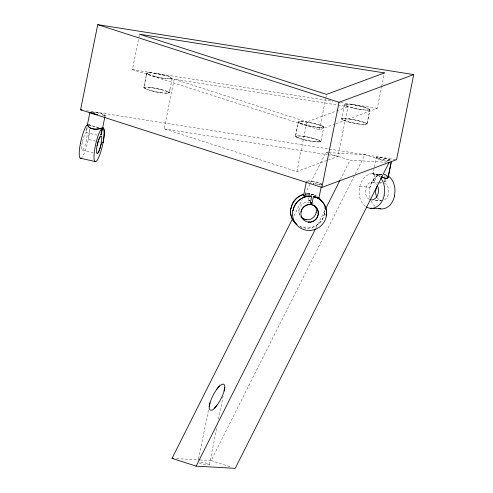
<?xml version="1.0" encoding="UTF-8"?>
<svg xmlns="http://www.w3.org/2000/svg" width="493" height="493" viewBox="0 0 493 493"><rect width="100%" height="100%" fill="white"/><g stroke="black" fill="none" stroke-linecap="round" stroke-linejoin="round"><path stroke-width="0.37" stroke-dasharray="2.46 1.85" d="M376.06 158.617L376.295 157.47L376.757 157.267L381.983 157.674L387.855 158.956L391.288 160.243L383.147 157.877L378.427 157.249L376.295 157.47L377.447 158.29L381.262 159.455L389.852 160.847M105.188 115.27L102.297 115.461L105.194 115.22L99.814 113.211L91.242 111.911L97.053 112.626L103.548 114.29L105.175 115.171L104.892 116.749M145.336 88.74L143.845 87.557L145.712 87.144M164.274 75.263L169.826 76.963L172.174 78.344L169.278 92.82C161.001 93.861 151.339 91.365 143.845 87.723L146.741 73.198L148.603 72.785M172.002 79.342C171.509 75.195 162.123 75.565 158.882 74.055C155.394 74.295 148.627 70.585 146.544 74.147M296.41 137.159L295.504 136.204L297.341 135.834M322.86 126.27L323.784 126.984L320.912 141.509C312.611 142.459 302.985 140.117 295.473 136.407L298.37 121.888L300.237 121.475M319.039 141.953L320.9 141.54L319.963 140.622M301.143 121.488C301.956 120.619 330.458 126.473 321.929 127.595M342.506 119.793L341.55 118.949L344.465 104.522L346.326 104.103M365.14 107.462L369.879 109.619L366.989 124.174L365.128 124.587M346.493 104.103L352.809 104.713L360.223 106.149L367.23 108.164L369.892 109.649L368.024 110.229M378.131 174.38L373.053 174.06L373.608 170.775M146.366 75.047L146.729 73.229L147.678 74.116M169.278 92.82L168.335 91.938M170.301 78.911L172.174 78.344M297.994 123.731C297.969 119.583 303.429 122.079 305.993 121.974M320.912 141.509L319.63 140.462L316.155 139.186M323.63 128.032L323.784 126.984M341.55 118.949L343.43 118.462M352.088 104.602C350.85 104.368 341.822 103.247 345.402 105.434M369.54 111.56L369.879 109.619M86.706 128.371L86.133 131.237L86.522 131.095L87.353 126.972M86.873 127.558L86.953 127.145M335.129 123.977L319.409 129.813L132.395 69.636L139.383 34.954M144.011 86.713L146.008 76.822M169.647 91.008L170.005 89.233M327.019 160.41L296.897 171.589L164.175 128.883L174.189 79.207L347.99 106.667L337.97 156.343L328.387 159.898M198.254 460.61L198.469 459.513M198.58 458.965L208.41 410.219M209.352 464.554L216.815 427.511M218.491 419.21L222.91 397.315M222.935 397.185L223.156 396.089M295.646 135.396L297.636 125.505M296.897 171.589L306.911 121.913L336.46 110.95M319.409 129.813L325.639 98.914M325.793 98.162L326.403 95.131M309.074 197.225L308.415 200.497L310.115 200.805M309.487 195.179L309.733 193.946L305.031 194.593L309.733 193.946M311.194 195.45L311.447 194.211L314.324 195.092M321.516 185.319L321.726 184.259M344.268 105.465L344.453 104.547M367.186 123.225L369.171 113.372M335.844 123.712L377.287 108.337L381.545 87.236M381.693 86.485L384.281 73.654M378.501 174.362L374.772 174.43L372.998 174.004L374.193 167.916M374.347 167.17L376.295 157.47M374.994 174.115L373.028 173.856L374.994 174.115L373.663 180.709L374.926 181.116L376.245 174.565L379.376 175.989M385.711 179.224L385.218 181.683L383.955 181.276L384.374 179.218M384.873 176.747L385.286 174.682L384.478 174.51M386.044 177.591L386.537 175.132L387.017 175.397M146.55 74.129L146.723 73.272M172.162 78.504C164.261 79.533 155.437 76.853 147.808 74.178M323.802 127.151C315.545 127.903 305.654 125.98 298.357 121.956M369.898 109.785C361.56 110.642 351.99 108.448 344.459 104.682M293.957 215.965L302.203 199.579M304.951 194.113L325.904 152.46L328.202 152.596M315.803 228.284L325.306 209.389M340.355 179.477L350.036 160.225L386.265 162.289M200.016 459.957L211.084 460.585L364.974 154.685L389.106 162.45M337.033 110.734L347.99 106.667M378.316 174.368L382.13 174.288L378.686 174.349M167.404 93.269L169.278 92.69L166.616 91.199L159.609 89.19L152.195 87.748L145.879 87.144M306.689 193.915L308.994 193.909M148.769 72.785L155.277 73.42M170.134 78.911L163.325 78.227M167.238 93.269L162.813 92.924M367.858 110.229L362.263 109.729M343.596 118.462L348.021 118.801M300.403 121.475L300.946 121.481M364.962 124.587L360.537 124.248M321.763 127.601L321.22 127.588M297.507 135.828L301.932 136.173M318.872 141.953L316.555 141.842M321.023 127.582L318.441 127.385M372.739 173.764L373.614 173.807M372.461 182.096L377.841 182.404M378.575 182.441L382.248 182.644M359.736 186.564L370.027 187.13M375.561 200.183L381.44 200.509A8.886 6.625 -86.8 0 1 380.251 200.269A8.899 6.637 -86.8 0 1 377.231 197.724M375.241 200.17L381.668 200.528M328.745 152.627L364.974 154.685M176.574 458.626L199.597 459.932M389.63 160.835L381.262 159.455L376.282 157.52M316.315 141.818L315.545 141.744M318.17 127.354L316.173 127.102M315.274 141.713L314.448 141.614M88.783 124.624L94.804 126.812L98.655 127.638M150.303 87.483L145.478 87.15L143.839 87.711M98.483 127.613L91.661 125.678M150.587 87.52L152.688 87.828M162.53 92.887L161.649 92.77M348.311 118.838L350.412 119.146M360.247 124.211L358.152 123.903M302.215 136.21L303.103 136.327M314.158 141.577L312.057 141.269M352.384 104.645L353.302 104.787M361.961 109.686L359.798 109.335M161.347 92.727L159.177 92.376M306.295 122.017L307.213 122.159M315.871 127.052L314.953 126.917M303.398 136.376L305.568 136.721M132.395 69.636L332.83 101.311M340.78 102.569L377.287 108.337M86.663 110.703L395.824 159.559M164.175 128.883L327.346 154.666M328.104 154.784L337.97 156.343M155.585 73.469L156.836 73.679M353.617 104.836L354.553 104.997M163.017 78.177L162.074 78.017M350.72 119.195L351.657 119.355M152.996 87.877L153.939 88.037M357.838 123.854L356.901 123.694M307.521 122.209L308.464 122.363M314.645 126.861L313.702 126.707M311.749 141.22L310.812 141.066M354.868 105.052L355.817 105.225M359.477 109.28L358.534 109.107M157.15 73.734L158.093 73.907M161.759 77.962L160.817 77.789M351.971 119.411L352.92 119.583M356.587 123.638L355.638 123.466M154.254 88.093L155.196 88.259M158.863 92.32L157.92 92.148M308.778 122.418L309.721 122.591M313.388 126.652L312.445 126.479M305.882 136.777L306.831 136.949M310.491 141.01L309.549 140.838M309.24 200.639L308.415 200.497A7.802 1.017 11.4 0 1 308.809 200.559L309.567 200.7M314.916 183.877L321.664 184.345L319.137 184.468L314.565 183.809M309.345 200.657L309.783 200.743M309.672 200.719L310.005 200.787M356.131 105.28L357.068 105.465M358.22 109.052L357.283 108.867M158.407 73.962L159.344 74.147M160.496 77.734L159.559 77.549M353.235 119.639L354.171 119.824M355.324 123.41L354.387 123.225M155.511 88.321L156.454 88.506M157.606 92.086L156.669 91.908M310.035 122.652L310.978 122.837M312.131 126.418L311.194 126.239M307.145 137.011L308.082 137.19M309.234 140.776L308.298 140.591M357.376 105.527L358.294 105.718M356.975 108.805L356.057 108.614M159.658 74.209L160.57 74.4M159.251 77.487L157.15 77.037M354.479 119.885L355.398 120.076M354.079 123.164L353.161 122.973M156.762 88.567L157.68 88.758M311.286 122.899L312.205 123.09M156.355 91.846L155.443 91.655M310.88 126.171L309.968 125.986M308.39 137.257L309.308 137.448M307.989 140.53L307.071 140.339M384.645 174.54L385.286 174.682M358.596 105.785L359.477 105.977M355.755 108.552L354.874 108.355M160.872 74.468L162.955 74.936M355.7 120.138L356.581 120.335M352.859 122.905L351.977 122.714M157.976 88.82L158.863 89.017M312.5 123.151L313.388 123.349M155.141 91.587L153.058 91.119M309.666 125.918L308.778 125.721M309.61 137.51L310.491 137.707M306.769 140.277L305.888 140.08M86.324 132.617L97.466 135.174M95.648 141.115L88.265 139.42A17.175 3.439 -77.1 0 1 81.844 157.557M99.339 141.959L100.264 142.169M82.331 150.063L93.405 152.596M359.779 106.05L360.673 106.254M354.566 108.287L353.678 108.078M356.889 120.403L357.776 120.612M156.848 76.97L154.919 76.507M351.675 122.64L350.782 122.437M313.69 123.416L314.583 123.626M159.165 89.085L161.094 89.547M308.476 125.653L307.583 125.444M310.793 137.775L312.722 138.237M305.58 140.012L304.692 139.802M311.447 194.211L313.037 194.667A7.444 3.531 14.5 0 1 313.659 194.877L315.84 195.98L312.722 194.562M360.956 106.328L361.708 106.513M353.389 108.01L352.643 107.825M358.066 120.68L358.812 120.865M163.238 75.004L163.99 75.195M350.498 122.369L349.747 122.178M314.867 123.694L315.619 123.879M307.299 125.376L306.547 125.191M152.775 91.045L152.023 90.86M304.403 139.735L303.657 139.55M361.998 106.58L364.894 107.388M352.353 107.751L347.596 106.346M359.101 120.939L361.998 121.74M349.457 122.11L344.706 120.705M154.629 76.433L149.083 74.733L146.735 73.365M315.908 123.953L318.805 124.754M306.264 125.117L303.361 124.316M161.384 89.621L167.626 91.606M151.739 90.786L145.49 88.808M313.012 138.311L315.908 139.112M303.368 139.476L300.471 138.675M88.697 124.606L91.254 125.518M310.51 182.891L310.861 182.983M383.955 181.276L385.218 181.683L384.287 181.375M362.244 121.82L364.647 122.64M319.051 124.828L320.66 125.358M303.115 124.242L301.506 123.712M300.225 138.601L297.815 137.781M374.6 181.011L373.663 180.709L374.926 181.116A7.777 1.017 11.2 0 1 374.557 181.011M174.189 79.207L306.911 121.913M325.904 152.46L350.036 160.225M211.084 460.585L231.562 467.173M317.763 139.716C310.701 137.911 302.48 134.823 295.467 136.401M347.392 106.272L346.801 106.05M344.496 120.631L343.214 120.126M320.869 125.432L322.151 125.931M301.297 123.638L300.712 123.423M317.973 139.79L318.558 140.006M346.622 105.983L346.111 105.767M364.832 122.708L365.344 122.923M300.527 123.349L300.015 123.139M318.743 140.08L319.254 140.289M297.636 137.707L297.125 137.498M376.245 174.565L378.858 175.736M345.95 105.699L345.525 105.502M365.504 122.991L365.929 123.188M343.054 120.058L342.629 119.854M322.305 126.005L322.73 126.202M299.861 123.071L299.436 122.868M319.409 140.357L319.834 140.56M296.965 137.424L296.539 137.227M167.78 91.673L168.205 91.871M307.157 181.751L307.318 181.825M379.031 175.822L380.245 176.414M379.548 176.075L380.072 176.328M386.537 175.132L386.931 175.342M366.052 123.256C370.36 127.071 347.115 121.845 345.994 121.13C329.669 114.924 366.17 121.05 366.995 124.008M299.306 122.806L298.364 122.042M321.689 184.105L319.298 183.002L314.01 181.683L308.791 180.937L306.48 181.165L308.519 180.919L313.647 181.615L319.298 183.002L321.719 184.16M324.332 213.426L325.435 214.757M375.198 206.481A17.175 12.806 -86.8 0 1 371.063 200.811M370.064 197.933A17.175 12.806 -86.8 0 1 369.966 187.112M384.404 174.417A17.193 12.818 -86.8 0 1 385.298 174.614A17.187 12.812 -86.8 0 0 384.189 174.386M382.032 174.312A17.193 12.818 -86.8 0 0 370.077 187.149A17.187 12.812 -86.8 0 1 381.841 174.337M365.319 206.24A17.187 12.812 -86.8 0 1 359.668 186.533M359.785 186.582A17.193 12.812 -86.8 0 1 375.013 174.047M376.264 174.497A17.212 12.83 -86.8 0 1 380.325 177.572M386.555 175.07A17.212 12.83 -86.8 0 1 387.597 175.613M369.399 199.449A8.899 6.637 -86.8 0 1 365.646 188.727A8.886 6.625 -86.8 0 1 373.879 182.355A8.899 6.637 -86.8 0 1 376.553 184.413M379.672 183.482A8.886 6.625 -86.8 0 1 382.352 182.644M384.423 183.026A8.905 6.637 -86.8 0 1 388.49 193.897A8.886 6.625 -86.8 0 1 383.985 200.109M383.918 181.208A7.777 1.017 11.2 0 1 384.25 181.307M198.969 462.909A5.836 0.739 11.4 0 0 207.38 464.708A5.836 0.739 11.4 0 0 207.578 463.63A5.836 0.739 11.4 0 0 199.492 462.07M89.134 125.715A17.193 3.445 -77 0 0 88.758 124.846A17.187 3.445 -77.1 0 1 89.147 125.838M89.473 128.809A17.193 3.445 -77 0 1 88.253 139.427A17.187 3.445 -77.1 0 0 89.449 129.634M82.306 142.348A8.899 1.781 -77.1 0 0 82.639 150.075A8.899 1.781 -77.1 0 0 86.374 140.357A8.886 1.769 -77.1 0 0 86.065 132.635A8.899 1.781 -77.1 0 0 82.349 142.341M324.431 213.438A17.187 16.848 -39.1 0 1 299.947 226.453M324.012 206.234A17.187 16.842 -39.6 0 1 324.265 213.414M311.428 194.137A17.187 16.842 -39.6 0 1 317.252 196.627M324.412 213.432A17.175 16.83 -39.6 0 1 300.237 226.589M305.075 194.1A17.212 16.861 -39.7 0 1 309.74 193.878A17.212 16.867 -39.6 0 0 305.105 194.094M309.937 202.327A8.886 8.708 -39.3 0 0 309.123 202.161A8.905 8.726 -39.6 0 0 299.023 209.667A8.886 8.708 -39.6 0 0 299.984 215.459M313.024 203.837A8.886 8.708 -39.3 0 1 313.301 204.053M300.12 215.688A8.886 8.708 -39.8 0 1 299.029 209.667M86.189 131.193L86.133 131.237A7.783 0.992 11.6 0 1 86.183 131.193L86.232 131.175M313.831 183.667L313.086 183.507L313.831 183.667"/><path stroke-width="0.74" d="M388.182 177.116L387.886 176.198L387.88 177.868L386.019 178.472L381.286 176.919L385.76 178.454L387.215 178.312L387.997 177.714L391.374 161.353M89.936 112.194L87.384 124.852C89.837 130.244 97.411 129.869 102.217 128.069L100.892 134.62L101.287 134.478L104.892 116.749M87.286 125.505L87.452 124.692L88.216 126.424L90.576 128.149L95.069 129.258M217.444 404.661L214.344 408.34A11.345 8.332 -52.5 0 1 213.777 408.876C212.169 411.113 208.477 410.62 209.174 407.397A11.345 8.319 -52.3 0 1 209.198 406.682L210.012 402.793M216.871 389.15C218.208 386.413 224.709 380.639 224.833 386.832A11.351 8.307 -52.5 0 1 224.796 387.547L223.988 391.442A35.015 25.661 -52.4 0 1 217.413 404.648M209.217 406.682L209.882 403.262M224.79 387.553L224.124 390.967M80.581 109.742L97.737 24.65L413.732 74.585L396.575 159.677L321.886 187.389L80.581 109.742L82.097 109.982M87.686 125.327L87.853 124.501M306.856 196.165L303.54 195.795L306.338 181.892M311.145 203.017L310.38 202.876L311.699 196.325L306.584 196.171M321.159 187.087L318.879 198.377L313.412 196.59L312.081 203.184L311.256 203.036M321.886 187.389L339.048 102.297L413.732 74.585M391.091 162.776L388.41 176.075A17.212 12.83 -86.8 0 1 394.345 196.041M303.577 195.635C304.36 194.513 302.819 196.38 304.206 196.171M389.106 162.45L235.216 468.35L196.146 466.125L172.014 458.361L292.706 218.454M196.146 466.125L315.452 228.968M325.485 209.032L339.732 180.709M217.179 388.73L219.662 385.896M216.828 405.499L214.344 408.34M102.217 128.069L95.734 129.271M305.956 196.196L304.514 196.202M306.991 196.159L311.699 196.325M370.428 208.243L380.719 208.816M172.014 458.361L173.548 458.453M318.817 198.383L318.367 198.204M310.38 202.876L312.081 203.184A7.796 0.968 11.4 0 1 311.662 203.104M311.04 202.999L310.602 202.919M313.412 196.59L318.077 198.075M97.016 114.629L97.367 114.696L96.677 114.555M102.113 142.594L103.031 142.804A17.175 3.439 -77.1 0 1 95.839 161.568A17.175 3.439 -77.1 0 1 95.198 146.655A17.212 3.445 -77.1 0 1 102.23 128.007M80.439 158.185L95.198 161.562M94.97 114.166L96.006 114.407L90.429 112.669L94.286 113.994M97.737 24.65L339.048 102.297M318.484 197.909L318.885 198.359L318.533 197.958M384.189 195.518A17.175 12.806 -86.8 0 1 366.404 206.961M394.48 196.091A17.175 12.806 -86.8 0 1 378.396 208.342M380.787 178.127A17.212 12.83 -86.8 0 1 384.053 195.468M377.515 185.584A8.886 6.625 -86.8 0 0 375.931 189.294A8.905 6.637 -86.8 0 0 376.899 197.182M377.391 185.732A8.905 6.637 -86.8 0 1 378.199 193.33A8.886 6.625 -86.8 0 1 369.96 199.702M210.061 402.793A34.769 25.47 -52.4 0 1 216.902 389.168M81.277 158.074A17.187 3.445 -77.1 0 1 80.433 143.284M80.476 143.266A17.212 3.445 -77.1 0 1 87.464 124.624M95.716 129.209A7.37 3.71 4.4 0 1 95.063 129.191M100.825 136.019A8.899 1.781 -77.1 0 0 97.115 145.725A8.905 1.781 -77.1 0 1 100.825 136.019A8.886 1.787 -77.1 0 1 101.145 143.734A8.905 1.781 -77.1 0 1 97.429 153.44M101.139 143.74A8.899 1.781 -77.1 0 1 97.404 153.452A8.899 1.781 -77.1 0 1 97.072 145.731M87.865 124.446A17.193 3.445 -77 0 1 88.031 124.421M326.378 215.811A17.175 16.83 -39.6 0 1 306.714 230.293A17.175 16.83 -39.6 0 1 292.787 210.825M297.063 224.691A17.187 16.848 -39.1 0 1 290.802 208.447A17.175 16.83 -39.6 0 0 296.891 224.555M303.867 194.365A17.212 16.861 -39.7 0 0 291.006 208.477A17.212 16.867 -39.6 0 1 303.515 194.464M304.717 196.134A7.37 1.14 -12.6 0 1 304.391 196.115M308.107 222.109A8.905 8.726 -39.8 0 0 318.201 214.597A8.886 8.708 -39.8 0 0 311.089 204.54A8.899 8.72 -39.6 0 0 300.995 212.045A8.886 8.708 -39.6 0 0 308.107 222.109A8.899 8.72 -39.6 0 0 318.201 214.597A8.886 8.708 -39.6 0 0 311.089 204.54A8.905 8.726 -39.9 0 0 300.995 212.045M314.534 205.322A8.886 8.708 -39.3 0 1 316.229 212.261M316.235 212.224A8.905 8.726 -39.4 0 1 306.098 219.724A8.886 8.708 -39.6 0 1 301.026 216.932M306.135 219.73A8.886 8.708 -39.8 0 1 300.952 216.846M318.57 197.613A17.187 16.842 -39.6 0 1 322.477 202.358M101.225 134.521L100.892 134.62L101.287 134.478A7.777 0.986 11.2 0 1 101.213 134.515M384.429 72.915L326.551 94.391L139.537 34.22L384.429 72.915M102.365 127.761L102.618 127.792A17.193 3.445 -77.1 0 1 103.019 142.81A17.187 3.445 -77.1 0 0 102.63 127.816L102.365 127.761M326.23 215.792A17.2 16.848 -39.5 0 0 313.431 196.516A17.187 16.842 -39.6 0 1 326.23 215.792M311.705 196.257A17.212 16.873 -39 0 0 292.959 210.856A17.212 16.867 -39.6 0 1 311.705 196.257"/></g></svg>
